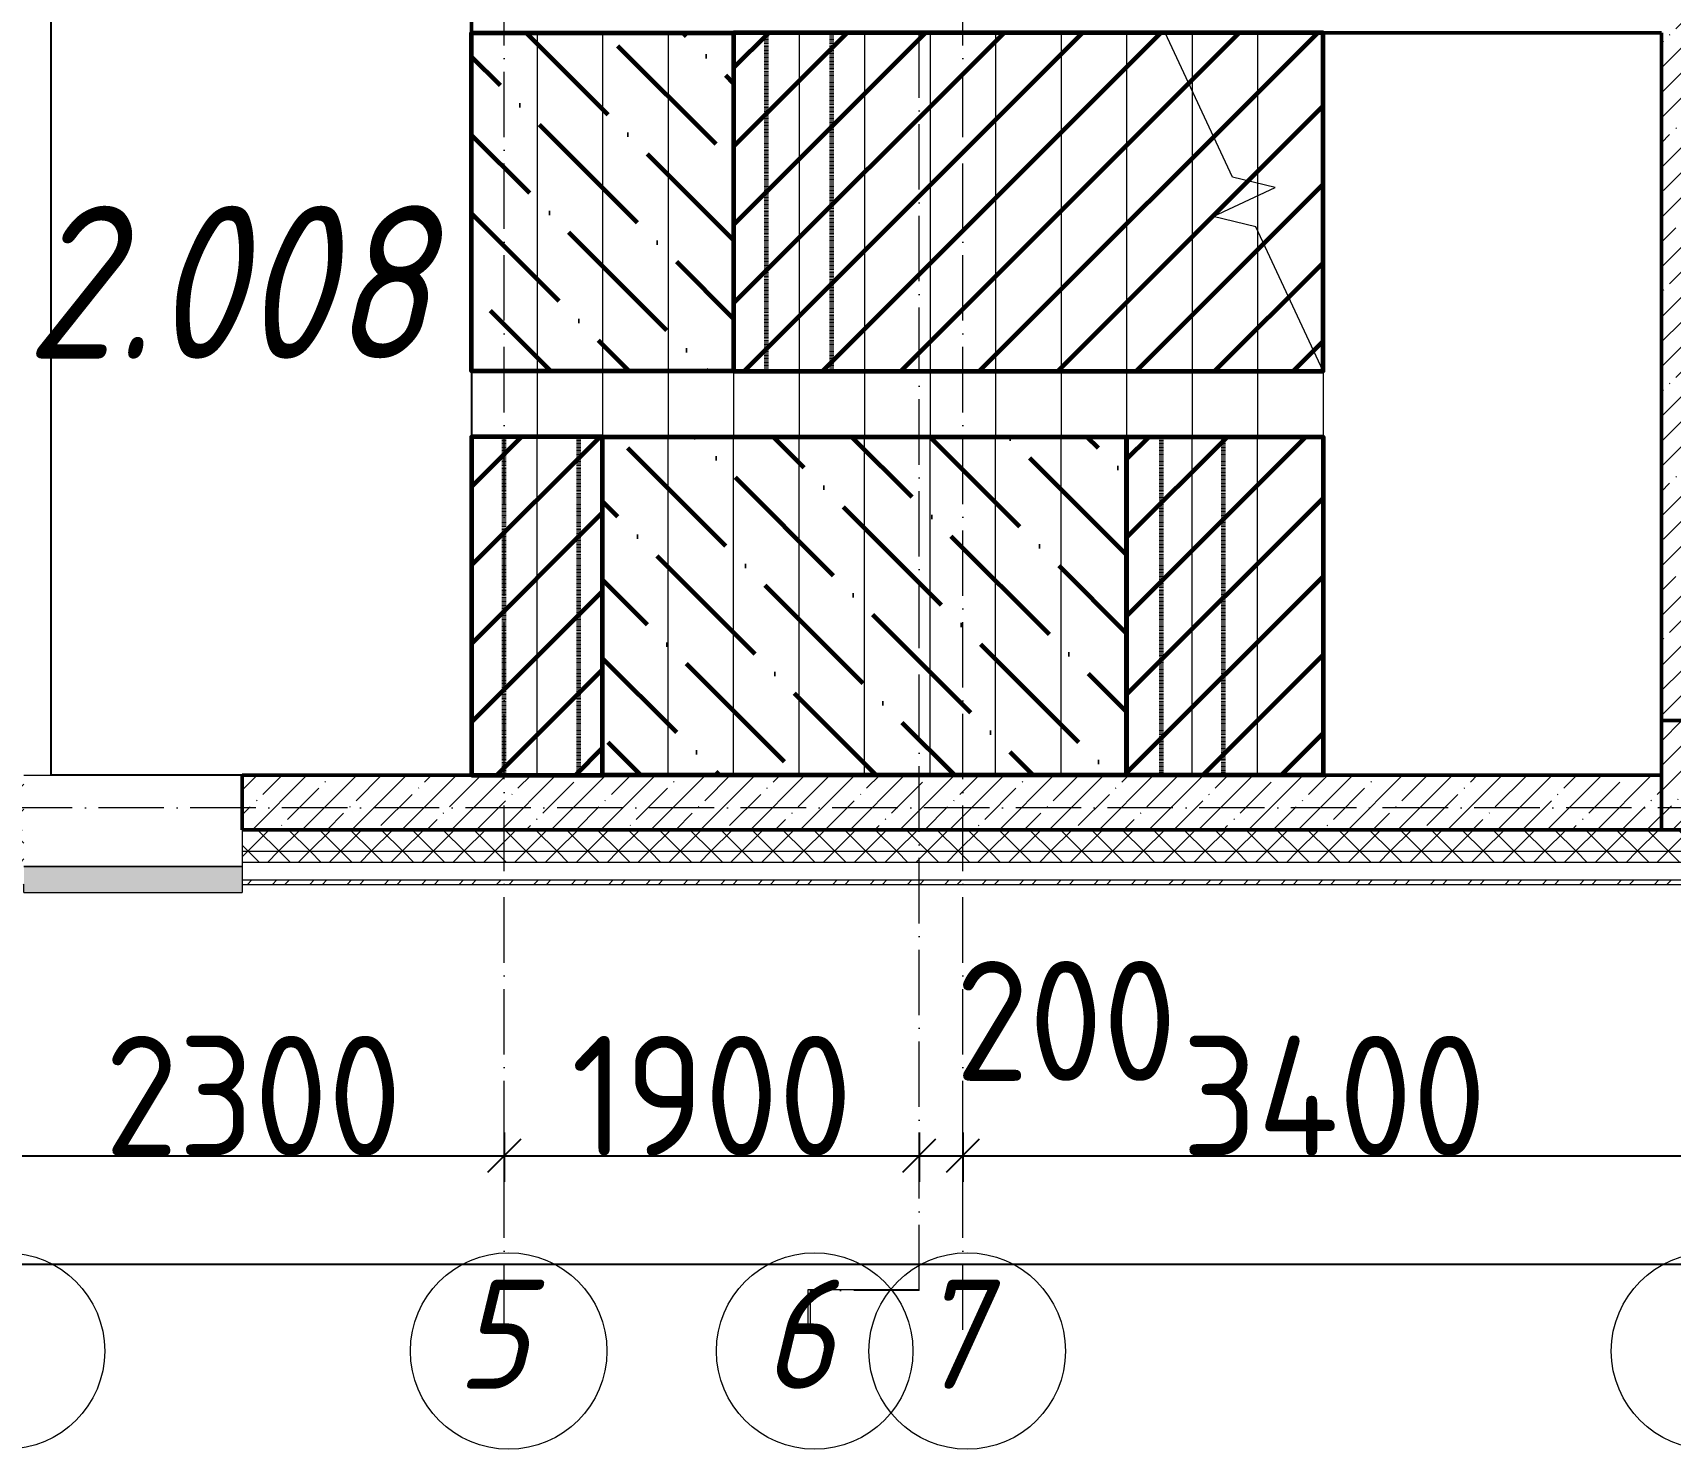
# Model space of a CAD drawing. Header units: millimetres. Extents: x -136833 to 49383, y -8033 to 344618.
# Drawn here: x -125844 to -118344, y 298141 to 304628 of the extents above; entities that cross this region are included whole.
import ezdxf

# ---------------------------------------------------------------- set-up
doc = ezdxf.new("R2010")
doc.units = ezdxf.units.MM
doc.linetypes.add('50_200_ШТРИХ_1Т_ш5_п1_п1_', pattern=[700, 500, -100, 0, -100])
doc.linetypes.add('Штрих', pattern=[635, 317.5, -317.5])
for name, color, linetype, lineweight in [('1) Резка', 210, 'Штрих', 60), ('2) Бетон демонтаж', 1, 'Continuous', 60), ('3) бетон монтаж', 5, 'Continuous', 60), ('A-____-____-DIMS', 7, 'Continuous', 9), ('A-FLOR-____-OTLN', 7, 'Continuous', 9), ('A-GLAZ-____-OTLN', 7, 'Continuous', 9), ('A-WALL-____-MCUT', 7, 'Continuous', 13), ('A-WALL-____-MCUT-1', 7, 'Continuous', 9), ('A-WALL-____-MCUT-2', 7, 'Continuous', 50), ('A-WALL-____-OTLN', 7, 'Continuous', 9), ('A-WALL-____-PATT-1', 7, 'Continuous', 9), ('A-WALL-FNSH-MCUT-1', 7, 'Continuous', 9), ('S-COLS-____-MCUT', 7, 'Continuous', 50), ('S-COLS-____-OTLN', 7, 'Continuous', 9), ('S-GRID-____-IDEN', 7, 'Continuous', 9), ('S-GRID-____-OTLN', 7, 'Continuous', 9), ('S-GRID-____-OTLN-1', 7, '50_200_ШТРИХ_1Т_ш5_п1_п1_', 9), ('S-STRS-____-MBND', 7, 'Continuous', 9), ('S-STRS-____-OTLN-1', 7, 'Continuous', 9), ('Марки помещений', 7, 'Continuous', 9)]:
    doc.layers.add(name, color=color, linetype=linetype, lineweight=lineweight)
doc.layers.add('A-GLAZ-____-OTLN-1', color=7, linetype='Continuous', lineweight=9, true_color=0xc0c0c0)
doc.styles.add('ISOCPEUR_I_2', font='isocpeui.ttf', dxfattribs={"width": 0.85, "height": 2.3})
doc.styles.add('ISOCPEUR_I_9', font='isocpeui.ttf', dxfattribs={"width": 0.9, "height": 250})
doc.styles.add('СПДС', font='isocpeur.ttf', dxfattribs={"width": 0.9})
doc.dimstyles.new('ISO-2_5_0_9К_БОЛЬШОЙ_ОСИ', dxfattribs={"dimscale": 304.8, "dimtxt": 248.995294, "dimasz": 0.492126, "dimexe": 0.393701, "dimexo": 0, "dimgap": 0, "dimtad": 1, "dimdec": 0, "dimzin": 0, "dimdsep": 46, "dimtxsty": 'ISOCPEUR_I_9', "dimblk1": 'OBLIQUE', "dimblk2": 'OBLIQUE', "dimsah": 1, "dimcen": 0.09, "dimdle": 0.393701, "dimazin": 0, "dimtfac": 1, "dimtdec": 4, "dimtix": 1, "dimtmove": 0, "dimatfit": 3, "dimfxl": 1, "dimtvp": 1, "dimtolj": 1, "dimtzin": 0, "dimarcsym": 2})
doc.dimstyles.new('ISO-2_5_0_9К_БОЛЬШОЙ_ОСИ_1', dxfattribs={"dimscale": 304.8, "dimtxt": 248.995294, "dimasz": 0.492126, "dimexe": 0.393701, "dimexo": 0, "dimgap": 0, "dimtad": 1, "dimdec": 0, "dimzin": 0, "dimdsep": 46, "dimtxsty": 'ISOCPEUR_I_9', "dimblk1": 'OBLIQUE', "dimblk2": 'OBLIQUE', "dimsah": 1, "dimcen": 0.09, "dimdle": 0.393701, "dimazin": 0, "dimtfac": 1, "dimtdec": 4, "dimtix": 1, "dimtmove": 1, "dimatfit": 3, "dimfxl": 1, "dimtvp": 1, "dimtolj": 1, "dimtzin": 0, "dimarcsym": 2})
pattern_1 = [(45, (-131434.41, 245796.49), (-70.71068, 70.71068), []), (135, (-131434.41, 245796.49), (-70.71068, -70.71068), [])]
pattern_2 = [(45, (-131434.41, 245796.49), (-114.04925, 114.04925), []), (45, (-131320.36, 245796.49), (-114.04925, 114.04925), [201.612, -40.322, 3.353, -36.97])]

# ---------------------------------------------------------------- blocks, each defined once
blk = doc.blocks.new('BSC_Колонна _Прямоугольная - 500х500-V59-АР1_План отверстий 2 этажа в осях 1-64_Ю-ЯЯ')
at = {"layer": 'S-COLS-____-OTLN'}
h = blk.add_hatch(dxfattribs=at)
h.set_pattern_fill('FP_70', color=256, style=0, pattern_type=2)
h.set_pattern_definition([(45, (-13300, -55431.04), (-114.04925, 114.04925), []), (45, (-13185.95, -55431.04), (-114.04925, 114.04925), [201.613, -40.323, 3.353, -36.97])])
h.paths.add_polyline_path([(-250, -250), (250, -250), (250, 250), (-250, 250), (-250, 179.1)], flags=0)
at = {"layer": 'S-COLS-____-MCUT'}
for p, q in [((250, 250), (-250, 250)), ((-250, 250), (-250, -250)), ((250, -250), (250, 250)), ((-250, -250), (250, -250))]:
    blk.add_line(p, q, dxfattribs=at)
blk = doc.blocks.new('Отлив_СКБ - Отлив витража_120_НВФ-31885283-АР1_План отверстий 2 этажа в осях 1-64_Ю-ЯЯ')
at = {"layer": 'A-GLAZ-____-OTLN-1'}
for points in [[(426.1, -2), (1000, -2), (1000, 0), (0, 0), (0, -2)], [(426.1, -120), (1000, -120), (1000, -2), (0, -2), (0, -120)]]:
    blk.add_hatch(color=256, dxfattribs=at).paths.add_polyline_path(points, flags=0)
at = {"layer": 'A-GLAZ-____-OTLN'}
for p, q in [((0, 0), (1000, 0)), ((1000, -2), (0, -2)), ((0, -120), (0, -83)), ((0, -120), (1000, -120)), ((1000, -83), (1000, -120))]:
    blk.add_line(p, q, dxfattribs=at)
blk = doc.blocks.new('Ось сетки - Круг_Ø6_00__ISO-2_5_0_9K_-25732049-АР1_План отверстий 3 этажа в осях 1-64_Ю-ЯЯ')
at = {"layer": 'S-GRID-____-IDEN'}
blk.add_circle((0, 0), 3, dxfattribs=at)
blk = doc.blocks.new('_Oblique')
at = {"color": 0, "linetype": 'ByBlock', "lineweight": -2}
blk.add_line((-0.5, -0.5), (0.5, 0.5), dxfattribs=at)
blk = doc.blocks.new('*D2098')
at = {"layer": 'A-____-____-DIMS', "color": 0, "lineweight": -2, "transparency": 16777216}
for p, q in [((289220.7, -33068.9), (289220.7, -33295)), ((291520.7, -33068.9), (291520.7, -33295)), ((289100.7, -33175), (291640.7, -33175))]:
    blk.add_line(p, q, dxfattribs=at)
at = {"layer": 'Defpoints', "color": 0, "transparency": 16777216}
for p in [(289220.7, -33068.9), (291520.7, -33068.9), (291520.7, -33175)]:
    blk.add_point(p, dxfattribs=at)
at = {"layer": 'A-____-____-DIMS', "color": 0, "lineweight": -2, "transparency": 16777216, "xscale": 150, "yscale": 150, "zscale": 150, "rotation": 180}
blk.add_blockref('_Oblique', (289220.7, -33175), dxfattribs=at)
at = {"layer": 'A-____-____-DIMS', "color": 0, "lineweight": -2, "transparency": 16777216, "xscale": 150, "yscale": 150, "zscale": 150}
blk.add_blockref('_Oblique', (291520.7, -33175), dxfattribs=at)
at = {"layer": 'A-____-____-DIMS', "color": 0, "transparency": 16777216, "insert": (290370.7, -32900.7), "char_height": 548.64, "attachment_point": 5, "style": 'СПДС'}
blk.add_mtext('\\A1;2300', dxfattribs=at)
blk = doc.blocks.new('*D2099')
at = {"layer": 'A-____-____-DIMS', "color": 0, "lineweight": -2, "transparency": 16777216}
for p, q in [((291520.7, -33068.9), (291520.7, -33295)), ((293420.7, -33068.9), (293420.7, -33295)), ((291400.7, -33175), (293540.7, -33175))]:
    blk.add_line(p, q, dxfattribs=at)
at = {"layer": 'Defpoints', "color": 0, "transparency": 16777216}
for p in [(291520.7, -33068.9), (293420.7, -33068.9), (293420.7, -33175)]:
    blk.add_point(p, dxfattribs=at)
at = {"layer": 'A-____-____-DIMS', "color": 0, "lineweight": -2, "transparency": 16777216, "xscale": 150, "yscale": 150, "zscale": 150, "rotation": 180}
blk.add_blockref('_Oblique', (291520.7, -33175), dxfattribs=at)
at = {"layer": 'A-____-____-DIMS', "color": 0, "lineweight": -2, "transparency": 16777216, "xscale": 150, "yscale": 150, "zscale": 150}
blk.add_blockref('_Oblique', (293420.7, -33175), dxfattribs=at)
at = {"layer": 'A-____-____-DIMS', "color": 0, "transparency": 16777216, "insert": (292470.7, -32900.7), "char_height": 548.64, "attachment_point": 5, "style": 'СПДС'}
blk.add_mtext('\\A1;1900', dxfattribs=at)
blk = doc.blocks.new('*D2100')
at = {"layer": 'A-____-____-DIMS', "color": 0, "lineweight": -2, "transparency": 16777216}
for p, q in [((293420.7, -33068.9), (293420.7, -33295)), ((293620.7, -33068.9), (293620.7, -33295)), ((293300.7, -33175), (293740.7, -33175))]:
    blk.add_line(p, q, dxfattribs=at)
at = {"layer": 'Defpoints', "color": 0, "transparency": 16777216}
for p in [(293420.7, -33068.9), (293620.7, -33068.9), (293620.7, -33175)]:
    blk.add_point(p, dxfattribs=at)
at = {"layer": 'A-____-____-DIMS', "color": 0, "lineweight": -2, "transparency": 16777216, "xscale": 150, "yscale": 150, "zscale": 150, "rotation": 180}
blk.add_blockref('_Oblique', (293420.7, -33175), dxfattribs=at)
at = {"layer": 'A-____-____-DIMS', "color": 0, "lineweight": -2, "transparency": 16777216, "xscale": 150, "yscale": 150, "zscale": 150}
blk.add_blockref('_Oblique', (293620.7, -33175), dxfattribs=at)
at = {"layer": 'A-____-____-DIMS', "color": 0, "transparency": 16777216, "insert": (293586.3, -32283.5), "char_height": 548.64, "attachment_point": 1, "line_spacing_factor": 1.149209, "style": 'СПДС'}
blk.add_mtext('\\A1;200', dxfattribs=at)
blk = doc.blocks.new('*D2101')
at = {"layer": 'A-____-____-DIMS', "color": 0, "lineweight": -2, "transparency": 16777216}
for p, q in [((293620.7, -33068.9), (293620.7, -33295)), ((297020.7, -33068.9), (297020.7, -33295)), ((293500.7, -33175), (297140.7, -33175))]:
    blk.add_line(p, q, dxfattribs=at)
at = {"layer": 'Defpoints', "color": 0, "transparency": 16777216}
for p in [(293620.7, -33068.9), (297020.7, -33068.9), (297020.7, -33175)]:
    blk.add_point(p, dxfattribs=at)
at = {"layer": 'A-____-____-DIMS', "color": 0, "lineweight": -2, "transparency": 16777216, "xscale": 150, "yscale": 150, "zscale": 150, "rotation": 180}
blk.add_blockref('_Oblique', (293620.7, -33175), dxfattribs=at)
at = {"layer": 'A-____-____-DIMS', "color": 0, "lineweight": -2, "transparency": 16777216, "xscale": 150, "yscale": 150, "zscale": 150}
blk.add_blockref('_Oblique', (297020.7, -33175), dxfattribs=at)
at = {"layer": 'A-____-____-DIMS', "color": 0, "transparency": 16777216, "insert": (295320.7, -32900.7), "char_height": 548.64, "attachment_point": 5, "style": 'СПДС'}
blk.add_mtext('\\A1;3400', dxfattribs=at)
blk = doc.blocks.new('*D2119')
at = {"layer": 'A-____-____-DIMS', "color": 0, "lineweight": -2, "transparency": 16777216}
for p, q in [((281420.7, -33565.7), (281420.7, -33791.8)), ((354820.7, -33565.7), (354820.7, -33791.8)), ((281300.7, -33671.8), (354940.7, -33671.8))]:
    blk.add_line(p, q, dxfattribs=at)
at = {"layer": 'Defpoints', "color": 0, "transparency": 16777216}
for p in [(281420.7, -33565.7), (354820.7, -33565.7), (354820.7, -33671.8)]:
    blk.add_point(p, dxfattribs=at)
at = {"layer": 'A-____-____-DIMS', "color": 0, "lineweight": -2, "transparency": 16777216, "xscale": 150, "yscale": 150, "zscale": 150, "rotation": 180}
blk.add_blockref('_Oblique', (281420.7, -33671.8), dxfattribs=at)
at = {"layer": 'A-____-____-DIMS', "color": 0, "lineweight": -2, "transparency": 16777216, "xscale": 150, "yscale": 150, "zscale": 150}
blk.add_blockref('_Oblique', (354820.7, -33671.8), dxfattribs=at)
at = {"layer": 'A-____-____-DIMS', "color": 0, "transparency": 16777216, "insert": (318120.7, -33397.5), "char_height": 548.64, "attachment_point": 5, "style": 'СПДС'}
blk.add_mtext('\\A1;73400', dxfattribs=at)
blk = doc.blocks.new('3эт')
at = {"layer": 'S-GRID-____-OTLN-1', "color": 251, "ltscale": 0.6, "true_color": 0x636466}
for p, q in [((291520.7, -33971.9), (291520.7, 4029.4)), ((293420.7, -33791.8), (293420.7, 4029.4)), ((293620.7, -33971.9), (293620.7, 3765.1)), ((387845.1, -31582.4), (279101.9, -31582.4)), ((292921.9, -33791.8), (292921.9, -33971.9)), ((293420.7, -33791.8), (292921.9, -33791.8))]:
    blk.add_line(p, q, dxfattribs=at)
at = {"layer": 'S-GRID-____-IDEN', "xscale": 150, "yscale": 150, "zscale": 99.99999999999993}
for p in [(289240.6, -34069.4), (291540.6, -34069.4), (292941.8, -34069.4), (293640.6, -34069.4)]:
    blk.add_blockref('Ось сетки - Круг_Ø6_00__ISO-2_5_0_9K_-25732049-АР1_План отверстий 3 этажа в осях 1-64_Ю-ЯЯ', p, dxfattribs=at)
at = {"layer": 'S-GRID-____-IDEN', "xscale": 150, "yscale": 150, "zscale": 99.99999999999993, "rotation": 180}
blk.add_blockref('Ось сетки - Круг_Ø6_00__ISO-2_5_0_9K_-25732049-АР1_План отверстий 3 этажа в осях 1-64_Ю-ЯЯ', (297040.6, -34069.4), dxfattribs=at)
at = {"layer": 'S-GRID-____-IDEN', "char_height": 500, "width": 202.025, "attachment_point": 1, "style": 'ISOCPEUR_I_9'}
for s, insert in [('\\fISOCPEUR|b0|i1|c204|p34|;\\W.9;5', (291301.8, -33742.1)), ('\\fISOCPEUR|b0|i1|c204|p34|;\\W.9;6', (292703, -33742.1)), ('\\fISOCPEUR|b0|i1|c204|p34|;\\W.9;7', (293401.8, -33742.1))]:
    blk.add_mtext(s, dxfattribs=dict(at, insert=insert))
at = {"layer": 'A-____-____-DIMS'}
dim = blk.add_linear_dim(base=(293620.7, -33175), p1=(293420.7, -33068.9), p2=(293620.7, -33068.9), dimstyle='ISO-2_5_0_9К_БОЛЬШОЙ_ОСИ_1', override={"dimtxt": 1.8, "dimpost": '<>', "dimtxsty": 'СПДС', "dimfxl": 200}, dxfattribs=at)
dim.commit()
dim.dimension.update_dxf_attribs({"geometry": '*D2100', "text_midpoint": (294055.4, -33015), "dimtype": 160})
for base, p1, p2, override, picture, middle in [((291520.7, -33175), (289220.7, -33068.9), (291520.7, -33068.9), {"dimtxt": 1.8, "dimpost": '<>', "dimtxsty": 'СПДС', "dimfxl": 2300}, '*D2098', (290370.7, -32900.7)), ((293420.7, -33175), (291520.7, -33068.9), (293420.7, -33068.9), {"dimtxt": 1.8, "dimpost": '<>', "dimtxsty": 'СПДС', "dimfxl": 1900}, '*D2099', (292470.7, -32900.7)), ((297020.7, -33175), (293620.7, -33068.9), (297020.7, -33068.9), {"dimtxt": 1.8, "dimpost": '<>', "dimtxsty": 'СПДС', "dimfxl": 3400}, '*D2101', (295320.7, -32900.7)), ((354820.7, -33671.8), (281420.7, -33565.7), (354820.7, -33565.7), {"dimtxt": 1.8, "dimpost": '<>', "dimtxsty": 'СПДС', "dimfxl": 73400}, '*D2119', (318120.7, -33397.5))]:
    dim = blk.add_linear_dim(base=base, p1=p1, p2=p2, dimstyle='ISO-2_5_0_9К_БОЛЬШОЙ_ОСИ', override=override, dxfattribs=at)
    dim.commit()
    dim.dimension.update_dxf_attribs({"geometry": picture, "text_midpoint": middle})

msp = doc.modelspace()

# ---------------------------------------------------------------- hatches: boundary and pattern name
at = {"layer": '2) Бетон демонтаж'}
h = msp.add_hatch(dxfattribs=at)
h.set_pattern_fill('ANSI31', color=256, scale=80)
h.paths.add_polyline_path([(-122634.4, 303077.5), (-119934.4, 303077.5), (-119934.4, 304627.5), (-122634.4, 304627.5)])
h = msp.add_hatch(dxfattribs=at)
h.set_pattern_fill('ANSI31', color=256, scale=80)
h.paths.add_polyline_path([(-123834.4, 301227.5), (-123234.4, 301227.5), (-123234.4, 302777.5), (-123834.4, 302777.5)])
h = msp.add_hatch(dxfattribs=at)
h.set_pattern_fill('ANSI31', color=256, scale=80)
h.paths.add_polyline_path([(-120834.4, 302777.5), (-119934.4, 302777.5), (-119934.4, 301227.5), (-120834.4, 301227.5)])
at = {"layer": '3) бетон монтаж'}
h = msp.add_hatch(dxfattribs=at)
h.set_pattern_fill('ANSI36', color=256, scale=80, angle=90)
h.paths.add_polyline_path([(-122634.4, 303077.5), (-123834.4, 303077.5), (-123834.4, 304627.5), (-122634.4, 304627.5)])
h = msp.add_hatch(dxfattribs=at)
h.set_pattern_fill('ANSI36', color=256, scale=80, angle=90)
h.paths.add_polyline_path([(-123234.4, 302777.5), (-120834.4, 302777.5), (-120834.4, 301227.5), (-123234.4, 301227.5)])
at = {"layer": 'A-WALL-____-PATT-1'}
h = msp.add_hatch(dxfattribs=at)
h.set_pattern_fill('FP_13', color=256, style=0, pattern_type=2)
h.set_pattern_definition(pattern_2)
h.paths.add_polyline_path([(-118384.4, 301477.5), (-118134.4, 301477.5), (-118134.4, 308977.5), (-118384.4, 308977.5), (-118384.4, 303021.1)], flags=0)
h = msp.add_hatch(dxfattribs=at)
h.set_pattern_fill('FP_13', color=256, style=0, pattern_type=2)
h.set_pattern_definition(pattern_2)
h.paths.add_polyline_path([(-118384.4, 300977.5), (-118384.4, 301227.5), (-124884.4, 301227.5), (-124884.4, 300977.5), (-119077.1, 300977.5)], flags=0)
h.paths.add_polyline_path([(-126134.4, 300977.5), (-125884.4, 300977.5), (-125884.4, 301227.5), (-126134.4, 301227.5)], flags=0)
h = msp.add_hatch(dxfattribs=at)
h.set_pattern_fill('FP_1', color=256, style=0, pattern_type=2)
h.set_pattern_definition(pattern_1)
h.paths.add_polyline_path([(-57214.6, 300877.5), (-57134.4, 300877.5), (-57134.4, 300977.5), (-63484.4, 300977.5), (-63484.4, 300877.5), (-60749.6, 300877.5)], flags=0)
h.paths.add_polyline_path([(-66434.4, 300877.5), (-64484.4, 300877.5), (-64484.4, 300977.5), (-66359.4, 300977.5), (-66359.4, 300971.5), (-66434.4, 300971.5)], flags=0)
h.paths.add_polyline_path([(-67434.4, 300877.5), (-67434.4, 300971.5), (-67509.4, 300971.5), (-67509.4, 300977.5), (-68459.4, 300977.5), (-68459.4, 300971.5), (-68534.4, 300971.5), (-68534.4, 300877.5), (-67819.6, 300877.5)], flags=0)
h.paths.add_polyline_path([(-71354.6, 300877.5), (-70334.4, 300877.5), (-70334.4, 300971.5), (-70409.4, 300971.5), (-70409.4, 300977.5), (-71459.4, 300977.5), (-71459.4, 300971.5), (-71534.4, 300971.5), (-71534.4, 300877.5), (-71459.4, 300877.5)], flags=0)
h.paths.add_polyline_path([(-73334.4, 300877.5), (-73334.4, 300971.5), (-73409.4, 300971.5), (-73409.4, 300977.5), (-74459.4, 300977.5), (-74459.4, 300971.5), (-74534.4, 300971.5), (-74534.4, 300877.5), (-74005.8, 300877.5)], flags=0)
h.paths.add_polyline_path([(-77098.9, 300877.5), (-76334.4, 300877.5), (-76334.4, 300971.5), (-76409.4, 300971.5), (-76409.4, 300977.5), (-77459.4, 300977.5), (-77459.4, 300971.5), (-77534.4, 300971.5), (-77534.4, 300877.5), (-77184.4, 300877.5)], flags=0)
h.paths.add_polyline_path([(-79409.4, 300877.5), (-79334.4, 300877.5), (-79334.4, 300971.5), (-79409.4, 300971.5), (-79409.4, 300977.5), (-80459.4, 300977.5), (-80459.4, 300971.5), (-80534.4, 300971.5), (-80534.4, 300877.5), (-80192.1, 300877.5)], flags=0)
h.paths.add_polyline_path([(-83534.4, 300877.5), (-82334.4, 300877.5), (-82334.4, 300971.5), (-82409.4, 300971.5), (-82409.4, 300977.5), (-83459.4, 300977.5), (-83459.4, 300971.5), (-83534.4, 300971.5)], flags=0)
h.paths.add_polyline_path([(-88959.4, 300877.5), (-88884.4, 300877.5), (-88884.4, 300971.5), (-88959.4, 300971.5), (-88959.4, 300977.5), (-90009.4, 300977.5), (-90009.4, 300971.5), (-90084.4, 300971.5), (-90084.4, 300877.5), (-89029.6, 300877.5)], flags=0)
h.paths.add_polyline_path([(-87009.4, 300877.5), (-85334.4, 300877.5), (-85334.4, 300971.5), (-85409.4, 300971.5), (-85409.4, 300977.5), (-87009.4, 300977.5), (-87009.4, 300971.5), (-87084.4, 300971.5), (-87084.4, 300877.5)], flags=0)
h.paths.add_polyline_path([(-91959.4, 300877.5), (-91884.4, 300877.5), (-91884.4, 300971.5), (-91959.4, 300971.5), (-91959.4, 300977.5), (-93009.4, 300977.5), (-93009.4, 300971.5), (-93084.4, 300971.5), (-93084.4, 300877.5), (-92234.4, 300877.5)], flags=0)
h.paths.add_polyline_path([(-94884.4, 300877.5), (-94884.4, 300971.5), (-94959.4, 300971.5), (-94959.4, 300977.5), (-96009.4, 300977.5), (-96009.4, 300971.5), (-96084.4, 300971.5), (-96084.4, 300877.5), (-95215.8, 300877.5)], flags=0)
h.paths.add_polyline_path([(-99084.4, 300877.5), (-97884.4, 300877.5), (-97884.4, 300971.5), (-97959.4, 300971.5), (-97959.4, 300977.5), (-99009.4, 300977.5), (-99009.4, 300971.5), (-99084.4, 300971.5)], flags=0)
h.paths.add_polyline_path([(-100884.4, 300877.5), (-100884.4, 300971.5), (-100959.4, 300971.5), (-100959.4, 300977.5), (-102009.4, 300977.5), (-102009.4, 300971.5), (-102084.4, 300971.5), (-102084.4, 300877.5), (-100959.4, 300877.5)], flags=0)
h.paths.add_polyline_path([(-104734.4, 300877.5), (-103884.4, 300877.5), (-103884.4, 300971.5), (-103959.4, 300971.5), (-103959.4, 300977.5), (-105009.4, 300977.5), (-105009.4, 300971.5), (-105084.4, 300971.5), (-105084.4, 300877.5), (-104937.1, 300877.5)], flags=0)
h.paths.add_polyline_path([(-106884.4, 300877.5), (-106884.4, 300971.5), (-106959.4, 300971.5), (-106959.4, 300977.5), (-108009.4, 300977.5), (-108009.4, 300971.5), (-108084.4, 300971.5), (-108084.4, 300877.5), (-107588.3, 300877.5)], flags=0)
h.paths.add_polyline_path([(-109884.4, 300877.5), (-109884.4, 300971.5), (-109959.4, 300971.5), (-109959.4, 300977.5), (-111009.4, 300977.5), (-111009.4, 300971.5), (-111084.4, 300971.5), (-111084.4, 300877.5), (-109959.4, 300877.5)], flags=0)
h.paths.add_polyline_path([(-112884.4, 300877.5), (-112884.4, 300971.5), (-112959.4, 300971.5), (-112959.4, 300977.5), (-114009.4, 300977.5), (-114009.4, 300971.5), (-114084.4, 300971.5), (-114084.4, 300877.5), (-112890.8, 300877.5)], flags=0)
h.paths.add_polyline_path([(-115084.4, 300877.5), (-115084.4, 300971.5), (-115159.4, 300971.5), (-115159.4, 300977.5), (-124884.4, 300977.5), (-124884.4, 300877.5), (-115542.1, 300877.5)], flags=0)
h.paths.add_polyline_path([(-125884.4, 300877.5), (-125884.4, 300977.5), (-133884.4, 300977.5), (-133884.4, 300877.5), (-127914.6, 300877.5)], flags=0)
h = msp.add_hatch(dxfattribs=at)
h.set_pattern_fill('FP_1', color=256, style=0, pattern_type=2)
h.set_pattern_definition(pattern_1)
h.paths.add_polyline_path([(-57134.4, 300827.5), (-57134.4, 300877.5), (-63484.4, 300877.5), (-63484.4, 300827.5), (-57214.6, 300827.5)], flags=0)
h.paths.add_polyline_path([(-64484.4, 300827.5), (-64484.4, 300877.5), (-66434.4, 300877.5), (-66434.4, 300827.5), (-66052.1, 300827.5)], flags=0)
h.paths.add_polyline_path([(-67434.4, 300827.5), (-67434.4, 300877.5), (-68534.4, 300877.5), (-68534.4, 300827.5), (-67819.6, 300827.5)], flags=0)
h.paths.add_polyline_path([(-70334.4, 300827.5), (-70334.4, 300877.5), (-71534.4, 300877.5), (-71534.4, 300827.5), (-71354.6, 300827.5)], flags=0)
h.paths.add_polyline_path([(-73334.4, 300827.5), (-73334.4, 300877.5), (-74534.4, 300877.5), (-74534.4, 300827.5), (-74005.8, 300827.5)], flags=0)
h.paths.add_polyline_path([(-76334.4, 300827.5), (-76334.4, 300877.5), (-77534.4, 300877.5), (-77534.4, 300827.5), (-76657.1, 300827.5)], flags=0)
h.paths.add_polyline_path([(-80534.4, 300827.5), (-79334.4, 300827.5), (-79334.4, 300877.5), (-80534.4, 300877.5)], flags=0)
h.paths.add_polyline_path([(-82843.3, 300827.5), (-82334.4, 300827.5), (-82334.4, 300877.5), (-83534.4, 300877.5), (-83534.4, 300827.5)], flags=0)
h.paths.add_polyline_path([(-87084.4, 300827.5), (-85334.4, 300827.5), (-85334.4, 300877.5), (-87084.4, 300877.5)], flags=0)
h.paths.add_polyline_path([(-90084.4, 300827.5), (-88884.4, 300827.5), (-88884.4, 300877.5), (-90084.4, 300877.5)], flags=0)
h.paths.add_polyline_path([(-91884.4, 300827.5), (-91884.4, 300877.5), (-93084.4, 300877.5), (-93084.4, 300827.5), (-92564.6, 300827.5)], flags=0)
h.paths.add_polyline_path([(-97884.4, 300827.5), (-97884.4, 300877.5), (-99084.4, 300877.5), (-99084.4, 300827.5)], flags=0)
h.paths.add_polyline_path([(-96084.4, 300827.5), (-94884.4, 300827.5), (-94884.4, 300877.5), (-96084.4, 300877.5)], flags=0)
h.paths.add_polyline_path([(-100884.4, 300827.5), (-100884.4, 300877.5), (-102084.4, 300877.5), (-102084.4, 300827.5), (-101402.1, 300827.5)], flags=0)
h.paths.add_polyline_path([(-103884.4, 300827.5), (-103884.4, 300877.5), (-105084.4, 300877.5), (-105084.4, 300827.5), (-104053.3, 300827.5)], flags=0)
h.paths.add_polyline_path([(-108084.4, 300827.5), (-106884.4, 300827.5), (-106884.4, 300877.5), (-108084.4, 300877.5)], flags=0)
h.paths.add_polyline_path([(-109884.4, 300827.5), (-109884.4, 300877.5), (-111084.4, 300877.5), (-111084.4, 300827.5), (-110239.6, 300827.5)], flags=0)
h.paths.add_polyline_path([(-112890.8, 300827.5), (-112884.4, 300827.5), (-112884.4, 300877.5), (-114084.4, 300877.5), (-114084.4, 300827.5), (-113774.6, 300827.5)], flags=0)
h.paths.add_polyline_path([(-115084.4, 300827.5), (-115084.4, 300877.5), (-124884.4, 300877.5), (-124884.4, 300827.5), (-115542.1, 300827.5)], flags=0)
h.paths.add_polyline_path([(-125884.4, 300827.5), (-125884.4, 300877.5), (-133984.4, 300877.5), (-133984.4, 300827.5), (-127914.6, 300827.5)], flags=0)
h = msp.add_hatch(dxfattribs=at)
h.set_pattern_fill('FP_3', color=256, style=0, pattern_type=2)
h.set_pattern_definition([(45, (-131434.41, 245796.49), (-85.53659, 85.53659), []), (45, (-131377.39, 245796.49), (-85.53659, 85.53659), [])])
h.paths.add_polyline_path([(-86219.4, 300727.5), (-86219.4, 300747.5), (-87084.4, 300747.5), (-87084.4, 300727.5), (-86378.3, 300727.5)], flags=0)
h.paths.add_polyline_path([(-89029.6, 300727.5), (-88884.4, 300727.5), (-88884.4, 300747.5), (-90084.4, 300747.5), (-90084.4, 300727.5)], flags=0)
h.paths.add_polyline_path([(-92564.6, 300727.5), (-91884.4, 300727.5), (-91884.4, 300747.5), (-93084.4, 300747.5), (-93084.4, 300727.5)], flags=0)
h.paths.add_polyline_path([(-94884.4, 300727.5), (-94884.4, 300747.5), (-96084.4, 300747.5), (-96084.4, 300727.5), (-95215.8, 300727.5)], flags=0)
h.paths.add_polyline_path([(-97884.4, 300727.5), (-97884.4, 300747.5), (-99084.4, 300747.5), (-99084.4, 300727.5)], flags=0)
h.paths.add_polyline_path([(-100884.4, 300727.5), (-100884.4, 300747.5), (-102084.4, 300747.5), (-102084.4, 300727.5), (-101402.1, 300727.5)], flags=0)
h.paths.add_polyline_path([(-104053.3, 300727.5), (-103884.4, 300727.5), (-103884.4, 300747.5), (-105084.4, 300747.5), (-105084.4, 300727.5), (-104937.1, 300727.5)], flags=0)
h.paths.add_polyline_path([(-106884.4, 300727.5), (-106884.4, 300747.5), (-108084.4, 300747.5), (-108084.4, 300727.5), (-107588.3, 300727.5)], flags=0)
h.paths.add_polyline_path([(-110239.6, 300727.5), (-109884.4, 300727.5), (-109884.4, 300747.5), (-111084.4, 300747.5), (-111084.4, 300727.5)], flags=0)
h.paths.add_polyline_path([(-114084.4, 300727.5), (-112884.4, 300727.5), (-112884.4, 300747.5), (-114084.4, 300747.5)], flags=0)
h.paths.add_polyline_path([(-115084.4, 300727.5), (-115084.4, 300747.5), (-124884.4, 300747.5), (-124884.4, 300727.5), (-115542.1, 300727.5)], flags=0)
h.paths.add_polyline_path([(-125884.4, 300727.5), (-125884.4, 300747.5), (-134114.4, 300747.5), (-134114.4, 300727.5), (-127914.6, 300727.5)], flags=0)

# ---------------------------------------------------------------- linework, layer by layer
msp.add_lwpolyline([(-125759.4, 307577.5), (-123834.4, 307577.5), (-123834.4, 301227.5), (-125759.4, 301227.5)], close=True)
at = {"layer": '1) Резка', "ltscale": 0.01}
for points in [[(-122484.4, 303077.5), (-122484.4, 304627.5)], [(-122184.4, 303077.5), (-122184.4, 304627.5)], [(-123684.4, 301227.5), (-123684.4, 302777.5)], [(-123342.7, 301227.5), (-123342.7, 302777.5)], [(-120675, 301227.5), (-120675, 302777.5)], [(-120390.3, 301227.5), (-120390.3, 302777.5)]]:
    msp.add_lwpolyline(points, dxfattribs=at)
at = {"layer": '2) Бетон демонтаж'}
for points in [[(-122634.4, 303077.5), (-119934.4, 303077.5), (-119934.4, 304627.5), (-122634.4, 304627.5)], [(-123834.4, 301227.5), (-123234.4, 301227.5), (-123234.4, 302777.5), (-123834.4, 302777.5)], [(-120834.4, 302777.5), (-119934.4, 302777.5), (-119934.4, 301227.5), (-120834.4, 301227.5)]]:
    msp.add_lwpolyline(points, close=True, dxfattribs=at)
at = {"layer": '3) бетон монтаж'}
for points in [[(-122634.4, 303077.5), (-123834.4, 303077.5), (-123834.4, 304627.5), (-122634.4, 304627.5)], [(-123234.4, 302777.5), (-120834.4, 302777.5), (-120834.4, 301227.5), (-123234.4, 301227.5)]]:
    msp.add_lwpolyline(points, close=True, dxfattribs=at)
at = {"layer": 'A-FLOR-____-OTLN'}
msp.add_line((-123834.4, 301227.5), (-123834.4, 303077.5), dxfattribs=at)
at = {"layer": 'A-WALL-____-MCUT'}
for p, q in [((-124884.4, 300977.5), (-124884.4, 300747.5)), ((-124884.4, 300747.5), (-115084.4, 300747.5))]:
    msp.add_line(p, q, dxfattribs=at)
at = {"layer": 'A-WALL-____-MCUT-1'}
for p, q in [((-115084.4, 300877.5), (-124884.4, 300877.5)), ((-115084.4, 300827.5), (-124884.4, 300827.5))]:
    msp.add_line(p, q, dxfattribs=at)
at = {"layer": 'A-WALL-____-MCUT-2'}
for p, q in [((-123834.4, 307577.5), (-123834.4, 304627.5)), ((-123834.4, 304627.5), (-118384.4, 304627.5)), ((-118384.4, 304627.5), (-118384.4, 301477.5)), ((-118384.4, 301227.5), (-124884.4, 301227.5)), ((-124884.4, 301227.5), (-124884.4, 300977.5)), ((-118384.4, 300977.5), (-124884.4, 300977.5)), ((-124884.4, 300977.5), (-118384.4, 300977.5))]:
    msp.add_line(p, q, dxfattribs=at)
at = {"layer": 'A-WALL-____-OTLN'}
msp.add_line((-125884.4, 301227.5), (-124884.4, 301227.5), dxfattribs=at)
at = {"layer": 'A-WALL-FNSH-MCUT-1'}
for p, q in [((-124884.4, 300747.5), (-124884.4, 300727.5)), ((-124884.4, 300727.5), (-115084.4, 300727.5))]:
    msp.add_line(p, q, dxfattribs=at)
at = {"layer": 'S-GRID-____-OTLN'}
for p, q in [((-122293.9, 298871), (-122293.9, 298688.1)), ((-121784.4, 298871), (-122293.9, 298871))]:
    msp.add_line(p, q, dxfattribs=at)
at = {"layer": 'S-STRS-____-MBND'}
for p, q in [((-120348.6, 303965.8), (-120657.2, 304627.5)), ((-120437.4, 303786.5), (-120154.2, 303918.6)), ((-120154.2, 303918.6), (-120348.6, 303965.8)), ((-120243, 303739.2), (-120437.4, 303786.5)), ((-119934.4, 303077.5), (-120243, 303739.2))]:
    msp.add_line(p, q, dxfattribs=at)
at = {"layer": 'S-STRS-____-OTLN-1'}
for p, q in [((-123834.4, 304627.5), (-123834.4, 303077.5)), ((-123834.4, 304627.5), (-123834.4, 303077.5)), ((-123534.4, 304627.5), (-123534.4, 303077.5)), ((-123534.4, 304627.5), (-123534.4, 303077.5)), ((-123234.4, 304627.5), (-123234.4, 303077.5)), ((-123234.4, 304627.5), (-123234.4, 303077.5)), ((-122934.4, 304627.5), (-122934.4, 303077.5)), ((-122934.4, 304627.5), (-122934.4, 303077.5)), ((-122634.4, 304627.5), (-122634.4, 303077.5)), ((-122634.4, 304627.5), (-122634.4, 303077.5)), ((-122334.4, 304627.5), (-122334.4, 303077.5)), ((-122334.4, 304627.5), (-122334.4, 303077.5)), ((-122034.4, 304627.5), (-122034.4, 303077.5)), ((-122034.4, 304627.5), (-122034.4, 303077.5)), ((-121734.4, 304627.5), (-121734.4, 303077.5)), ((-121734.4, 304627.5), (-121734.4, 303077.5)), ((-121434.4, 304627.5), (-121434.4, 303077.5)), ((-121434.4, 304627.5), (-121434.4, 303077.5)), ((-121134.4, 304627.5), (-121134.4, 303077.5)), ((-121134.4, 304627.5), (-121134.4, 303077.5)), ((-120834.4, 304627.5), (-120834.4, 303077.5)), ((-120834.4, 304627.5), (-120834.4, 303077.5)), ((-120534.4, 304627.5), (-120534.4, 304364.2)), ((-120534.4, 304627.5), (-120534.4, 304364.2)), ((-120234.4, 304627.5), (-120234.4, 303938.1)), ((-120234.4, 304627.5), (-120234.4, 303938.1)), ((-119934.4, 304627.5), (-119934.4, 302777.5)), ((-119934.4, 304627.5), (-119934.4, 302777.5)), ((-120534.4, 304364.2), (-120534.4, 303077.5)), ((-120534.4, 304364.2), (-120534.4, 303077.5)), ((-120234.4, 303938.1), (-120234.4, 303881.2)), ((-120234.4, 303938.1), (-120234.4, 303881.2)), ((-120234.4, 303881.2), (-120234.4, 303720.9)), ((-120234.4, 303881.2), (-120234.4, 303720.9)), ((-120234.4, 303720.9), (-120234.4, 303077.5)), ((-120234.4, 303720.9), (-120234.4, 303077.5)), ((-123834.4, 303077.5), (-123534.4, 303077.5)), ((-123534.4, 303077.5), (-123534.4, 302777.5)), ((-123534.4, 303077.5), (-123534.4, 302777.5)), ((-123534.4, 303077.5), (-123234.4, 303077.5)), ((-123234.4, 303077.5), (-123234.4, 302777.5)), ((-123234.4, 303077.5), (-123234.4, 302777.5)), ((-123234.4, 303077.5), (-122934.4, 303077.5)), ((-122934.4, 303077.5), (-122934.4, 302777.5)), ((-122934.4, 303077.5), (-122934.4, 302777.5)), ((-122934.4, 303077.5), (-122634.4, 303077.5)), ((-122634.4, 303077.5), (-122634.4, 302777.5)), ((-122634.4, 303077.5), (-122634.4, 302777.5)), ((-122634.4, 303077.5), (-122334.4, 303077.5)), ((-122334.4, 303077.5), (-122334.4, 302777.5)), ((-122334.4, 303077.5), (-122334.4, 302777.5)), ((-122334.4, 303077.5), (-122034.4, 303077.5)), ((-122034.4, 303077.5), (-122034.4, 302777.5)), ((-122034.4, 303077.5), (-122034.4, 302777.5)), ((-122034.4, 303077.5), (-121734.4, 303077.5)), ((-121734.4, 303077.5), (-121734.4, 302777.5)), ((-121734.4, 303077.5), (-121734.4, 302777.5)), ((-121734.4, 303077.5), (-121434.4, 303077.5)), ((-121434.4, 303077.5), (-121434.4, 302777.5)), ((-121434.4, 303077.5), (-121434.4, 302777.5)), ((-121434.4, 303077.5), (-121134.4, 303077.5)), ((-121134.4, 303077.5), (-121134.4, 302777.5)), ((-121134.4, 303077.5), (-121134.4, 302777.5)), ((-121134.4, 303077.5), (-120834.4, 303077.5)), ((-120834.4, 303077.5), (-120834.4, 302777.5)), ((-120834.4, 303077.5), (-120834.4, 302777.5)), ((-120834.4, 303077.5), (-120534.4, 303077.5)), ((-120534.4, 303077.5), (-120534.4, 302777.5)), ((-120534.4, 303077.5), (-120534.4, 302777.5)), ((-120534.4, 303077.5), (-120234.4, 303077.5)), ((-120234.4, 303077.5), (-120234.4, 302777.5)), ((-120234.4, 303077.5), (-120234.4, 302777.5)), ((-120234.4, 303077.5), (-119934.4, 303077.5)), ((-123834.4, 301227.5), (-123834.4, 302777.5)), ((-123534.4, 302777.5), (-123834.4, 302777.5)), ((-123234.4, 302777.5), (-123534.4, 302777.5)), ((-123534.4, 301227.5), (-123534.4, 302777.5)), ((-123534.4, 301227.5), (-123534.4, 302777.5)), ((-122934.4, 302777.5), (-123234.4, 302777.5)), ((-123234.4, 301227.5), (-123234.4, 302777.5)), ((-123234.4, 301227.5), (-123234.4, 302777.5)), ((-122634.4, 302777.5), (-122934.4, 302777.5)), ((-122934.4, 301227.5), (-122934.4, 302777.5)), ((-122934.4, 301227.5), (-122934.4, 302777.5)), ((-122334.4, 302777.5), (-122634.4, 302777.5)), ((-122634.4, 301227.5), (-122634.4, 302777.5)), ((-122634.4, 301227.5), (-122634.4, 302777.5)), ((-122034.4, 302777.5), (-122334.4, 302777.5)), ((-122334.4, 301227.5), (-122334.4, 302777.5)), ((-122334.4, 301227.5), (-122334.4, 302777.5)), ((-121734.4, 302777.5), (-122034.4, 302777.5)), ((-122034.4, 301227.5), (-122034.4, 302777.5)), ((-122034.4, 301227.5), (-122034.4, 302777.5)), ((-121434.4, 302777.5), (-121734.4, 302777.5)), ((-121734.4, 301227.5), (-121734.4, 302777.5)), ((-121734.4, 301227.5), (-121734.4, 302777.5)), ((-121134.4, 302777.5), (-121434.4, 302777.5)), ((-121434.4, 301227.5), (-121434.4, 302777.5)), ((-121434.4, 301227.5), (-121434.4, 302777.5)), ((-120834.4, 302777.5), (-121134.4, 302777.5)), ((-121134.4, 301227.5), (-121134.4, 302777.5)), ((-121134.4, 301227.5), (-121134.4, 302777.5)), ((-120534.4, 302777.5), (-120834.4, 302777.5)), ((-120834.4, 301227.5), (-120834.4, 302777.5)), ((-120834.4, 301227.5), (-120834.4, 302777.5)), ((-120234.4, 302777.5), (-120534.4, 302777.5)), ((-120534.4, 301227.5), (-120534.4, 302777.5)), ((-120534.4, 301227.5), (-120534.4, 302777.5)), ((-119934.4, 302777.5), (-120234.4, 302777.5)), ((-120234.4, 301227.5), (-120234.4, 302777.5)), ((-120234.4, 301227.5), (-120234.4, 302777.5)), ((-119934.4, 301227.5), (-119934.4, 302777.5)), ((-119934.4, 301227.5), (-119934.4, 302777.5))]:
    msp.add_line(p, q, dxfattribs=at)

# ---------------------------------------------------------------- block references
msp.add_blockref('3эт', (-415205.1, 332659.9))
at = {"layer": 'A-GLAZ-____-OTLN'}
msp.add_blockref('Отлив_СКБ - Отлив витража_120_НВФ-31885283-АР1_План отверстий 2 этажа в осях 1-64_Ю-ЯЯ', (-125884.4, 300810.5), dxfattribs=at)
at = {"layer": 'S-COLS-____-OTLN'}
msp.add_blockref('BSC_Колонна _Прямоугольная - 500х500-V59-АР1_План отверстий 2 этажа в осях 1-64_Ю-ЯЯ', (-118134.4, 301227.5), dxfattribs=at)

# ---------------------------------------------------------------- texts
at = {"layer": 'Марки помещений', "insert": (-125877.5, 303835.2), "char_height": 700, "width": 785.654, "attachment_point": 1, "style": 'ISOCPEUR_I_2'}
msp.add_mtext('2.008', dxfattribs=at)

doc.saveas('drawing.dxf')
